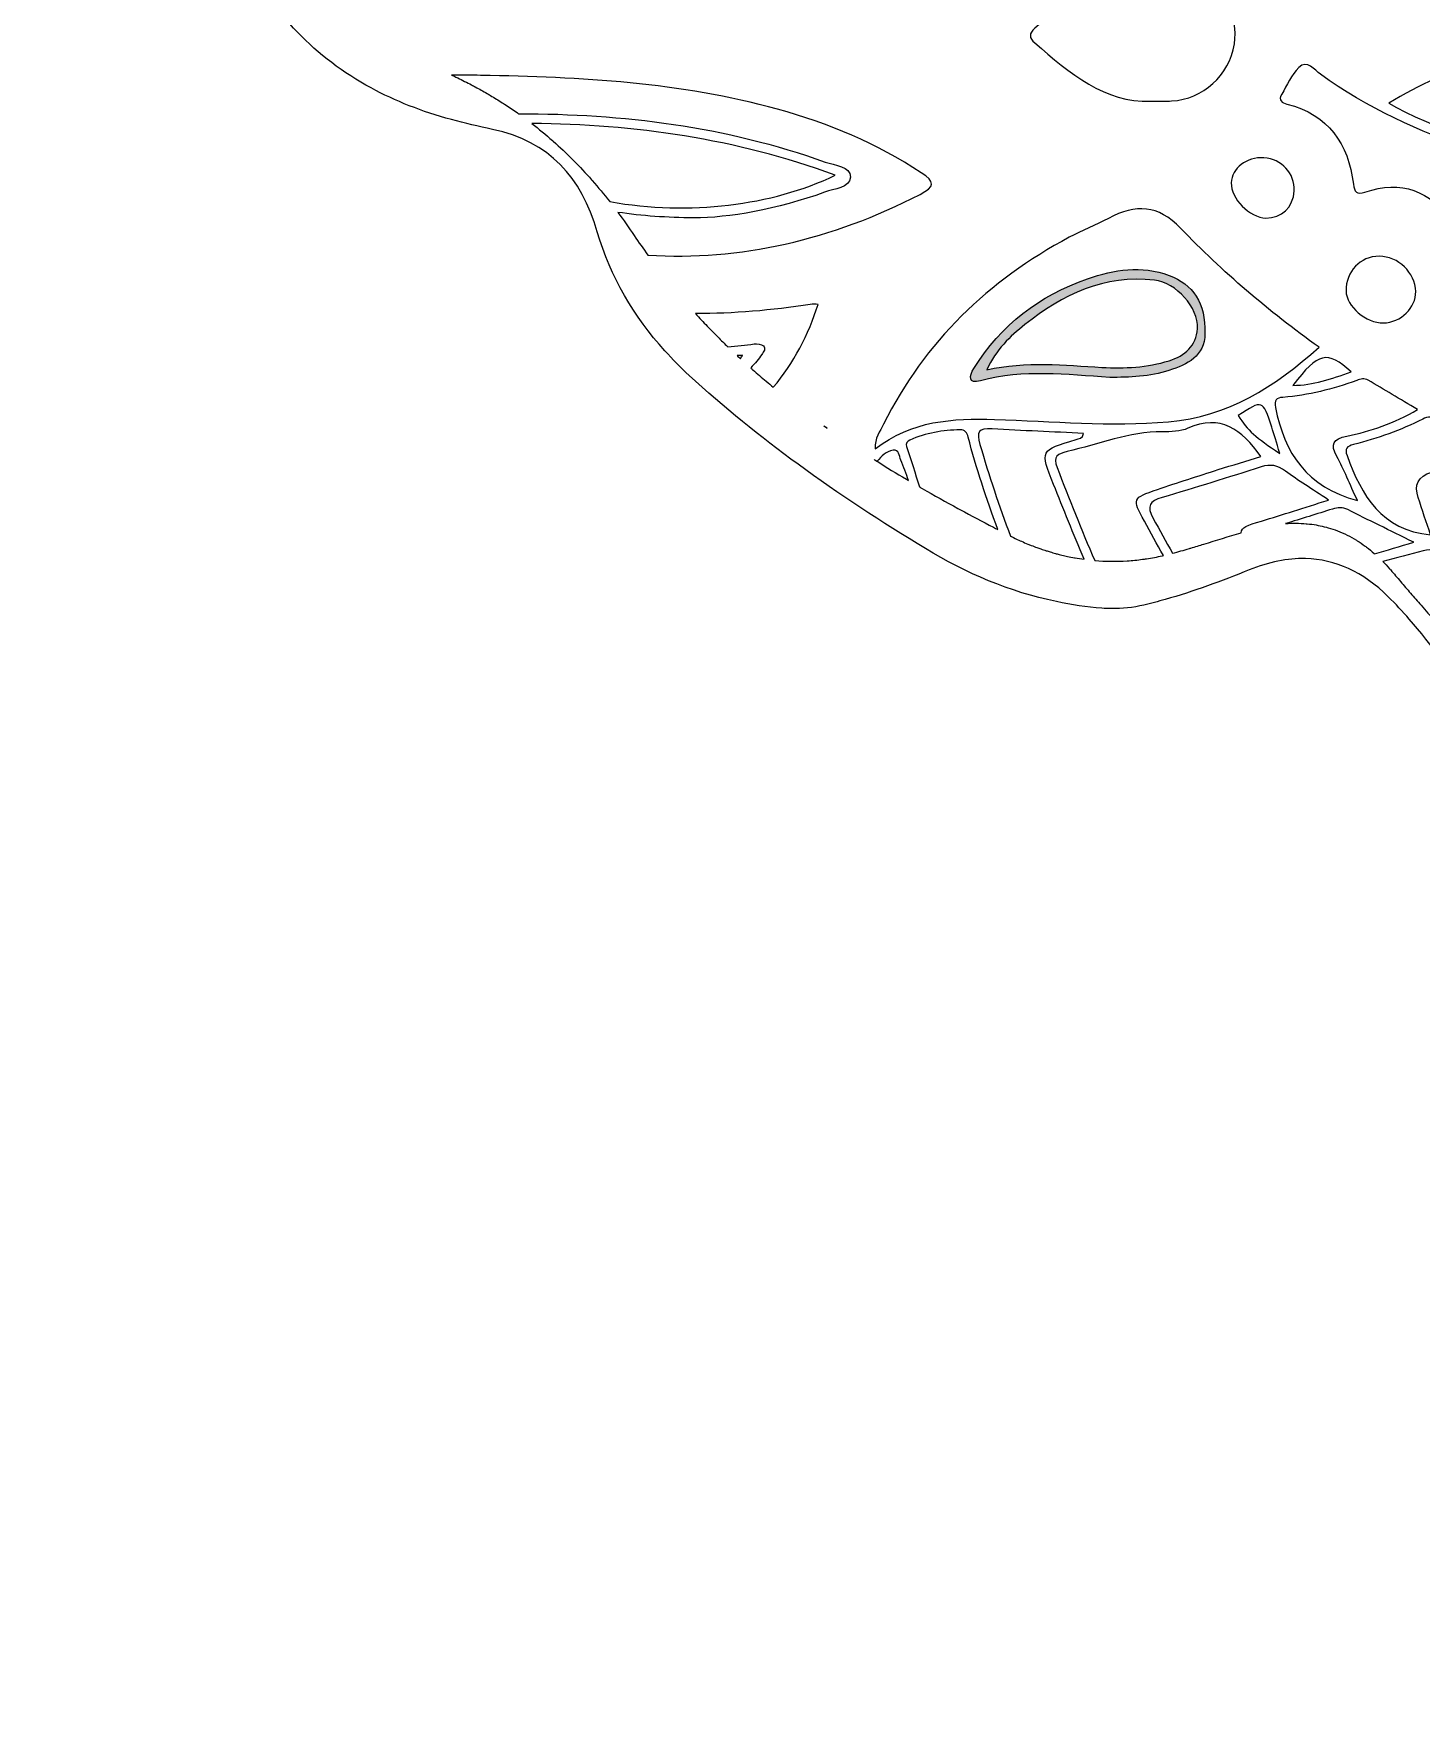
# Model space of a CAD drawing. Extents: x 196 to 3823, y -5725 to -331.
# Drawn here: x 2234.3 to 2594, y -3208.2 to -2770.5 of the extents above; entities that cross this region are included whole.
import ezdxf

# ---------------------------------------------------------------- set-up
doc = ezdxf.new("R2010")
doc.units = 0
doc.header["$MEASUREMENT"] = 0
doc.layers.add('Layer 1', color=7, linetype='Continuous')

# ---------------------------------------------------------------- blocks, each defined once
blk = doc.blocks.new('block 6')
at = {"layer": 'Layer 1', "true_color": 0xffffff}
h = blk.add_hatch(color=7, dxfattribs=at)
h.dxf.hatch_style = 2
edge = h.paths.add_edge_path()
edge.add_spline(control_points=[(2479.74, -2860.47), (2490.86, -2857.46), (2502.04, -2858.92), (2513.22, -2859.6), (2518.42, -2859.64), (2523.6, -2859.39), (2528.59, -2857.8), (2533.36, -2856.28), (2537.79, -2854.14), (2537.93, -2848.2), (2538.12, -2840.28), (2534.78, -2835.48), (2528.63, -2833.17), (2521.36, -2830.43), (2514.45, -2831.66), (2507.49, -2834.06), (2494.96, -2838.38), (2485.03, -2845.98), (2478.01, -2857.27), (2476.76, -2859.27), (2476.48, -2861.36), (2479.74, -2860.47)], knot_values=[0, 0, 0, 0, 1, 1, 1, 2, 2, 2, 3, 3, 3, 4, 4, 4, 5, 5, 5, 6, 6, 6, 7, 7, 7, 7], degree=3, periodic=1)
edge = h.paths.add_edge_path()
edge.add_spline(control_points=[(2491.23, -2845.93), (2501.06, -2838.14), (2511.82, -2832.86), (2524.87, -2834.4), (2530.45, -2835.06), (2536.29, -2841.49), (2535.97, -2846.94), (2535.7, -2851.45), (2532.71, -2853.99), (2528.61, -2855.28), (2522.94, -2857.07), (2517.06, -2857.31), (2511.21, -2857), (2501.43, -2856.48), (2491.67, -2855.34), (2481.33, -2857.64), (2483.77, -2852.36), (2487.37, -2848.98), (2491.23, -2845.93)], knot_values=[0, 0, 0, 0, 1, 1, 1, 2, 2, 2, 3, 3, 3, 4, 4, 4, 5, 5, 5, 6, 6, 6, 6], degree=3, periodic=1)
at = {"layer": 'Layer 1', "lineweight": 0}
for points, knots in [([(3804.19, -2669.71), (3803.85, -2667.11), (3803.21, -2664.45), (3802.21, -2661.74), (3800.5, -2657.05), (3798.1, -2652.87), (3795.23, -2649.02), (3792.11, -2644.82), (3788.44, -2641.03), (3784.46, -2637.5), (3773.5, -2627.77), (3761.06, -2619.97), (3749.31, -2611.28), (3742.64, -2606.34), (3736, -2601.35), (3729.3, -2596.44), (3723.19, -2591.95), (3717.03, -2587.53), (3710.74, -2583.27), (3706.38, -2580.33), (3702.11, -2577.27), (3697.89, -2574.15), (3685.71, -2565.18), (3673.98, -2555.64), (3662.27, -2546.07), (3658.16, -2542.72), (3654.06, -2539.36), (3649.94, -2536.03), (3646.8, -2533.5), (3643.71, -2530.89), (3640.64, -2528.26), (3628.38, -2517.73), (3616.61, -2506.59), (3604.56, -2495.8), (3591.6, -2484.18), (3578.57, -2472.64), (3565.12, -2461.62), (3552.81, -2451.53), (3540.15, -2441.87), (3526.82, -2433.03), (3518.54, -2427.54), (3510.08, -2422.48), (3501.4, -2417.92), (3482.31, -2407.9), (3462.16, -2400.31), (3440.65, -2395.85), (3435.47, -2394.78), (3430.27, -2393.91), (3425.06, -2393.16), (3413.2, -2391.45), (3401.25, -2390.47), (3389.28, -2389.77), (3384.03, -2389.47), (3378.78, -2389.21), (3373.52, -2388.98), (3357.39, -2388.25), (3341.28, -2387.83), (3325.19, -2387.88), (3299.45, -2387.96), (3273.77, -2389.24), (3248.17, -2392.37), (3238.57, -2393.55), (3228.98, -2394.98), (3219.41, -2396.71), (3216.79, -2397.19), (3214.16, -2397.55), (3211.52, -2397.85), (3207.41, -2398.32), (3203.29, -2398.61), (3199.16, -2398.68), (3195.07, -2398.74), (3190.98, -2398.59), (3186.89, -2398.27), (3184.19, -2398.06), (3181.48, -2397.78), (3178.79, -2397.41), (3175.71, -2396.98), (3172.69, -2396.38), (3169.72, -2395.64), (3160.35, -2393.3), (3151.48, -2389.56), (3142.87, -2385.24), (3140.15, -2383.87), (3137.46, -2382.45), (3134.78, -2380.99), (3128.91, -2377.8), (3122.99, -2374.8), (3117.01, -2372.03), (3092.04, -2360.46), (3065.96, -2352.89), (3037.68, -2351.89), (3034.06, -2351.76), (3030.46, -2351.69), (3026.86, -2351.67), (3001.69, -2351.57), (2976.92, -2354.32), (2952.48, -2360.7), (2933.21, -2365.73), (2915.95, -2375.5), (2898.46, -2384.52), (2879.72, -2394.17), (2860.42, -2398.49), (2840.51, -2398.4), (2831.46, -2398.35), (2822.29, -2397.39), (2812.99, -2395.61), (2799.65, -2393.05), (2786.22, -2391.01), (2772.72, -2389.74), (2765.45, -2389.06), (2758.16, -2388.6), (2750.86, -2388.42), (2742.44, -2388.21), (2734.02, -2388.11), (2725.6, -2388.08), (2723.66, -2388.07), (2721.71, -2388.04), (2719.77, -2388.04), (2688.69, -2388.06), (2657.63, -2389.28), (2626.61, -2392), (2594.06, -2394.86), (2563.89, -2404.13), (2535.77, -2419.34), (2529.03, -2422.98), (2522.41, -2426.95), (2515.91, -2431.27), (2510.28, -2435.01), (2504.78, -2438.91), (2499.34, -2442.89), (2483.18, -2454.73), (2467.79, -2467.51), (2452.71, -2480.68), (2447.63, -2485.11), (2442.58, -2489.56), (2437.55, -2494.05), (2434.59, -2496.69), (2431.65, -2499.36), (2428.72, -2502.04), (2416.81, -2512.89), (2405.03, -2523.87), (2392.54, -2533.98), (2390, -2536.04), (2387.47, -2538.12), (2384.96, -2540.22), (2379.02, -2545.15), (2373.11, -2550.12), (2367.01, -2554.87), (2364.36, -2556.94), (2361.68, -2558.97), (2358.94, -2560.93), (2355.55, -2563.36), (2352.18, -2565.83), (2348.82, -2568.31), (2337.69, -2576.54), (2326.68, -2584.94), (2315.4, -2592.95), (2310.59, -2596.36), (2305.85, -2599.85), (2301.11, -2603.35), (2295.91, -2607.17), (2290.72, -2611), (2285.46, -2614.75), (2283.11, -2616.42), (2280.8, -2618.16), (2278.5, -2619.92), (2273.18, -2624), (2267.97, -2628.25), (2262.78, -2632.5), (2260.53, -2634.34), (2258.28, -2636.17), (2256.02, -2637.99), (2250.18, -2642.7), (2244.89, -2648.01), (2241.16, -2654.58), (2238.97, -2658.43), (2237.4, -2662.39), (2236.48, -2666.34), (2234.26, -2675.88), (2235.97, -2685.31), (2242.59, -2692.9), (2245.31, -2696.01), (2248.84, -2698.81), (2253.28, -2701.18), (2257.03, -2703.19), (2260.91, -2704.89), (2264.88, -2706.29), (2268.54, -2707.58), (2272.28, -2708.61), (2276.11, -2709.39), (2279.7, -2710.11), (2281.44, -2711.43), (2280.97, -2715.55), (2280.87, -2716.46), (2280.79, -2717.37), (2280.73, -2718.29), (2280.49, -2722), (2280.62, -2725.77), (2281.5, -2729.43), (2283.34, -2737.07), (2285.85, -2744.07), (2288.99, -2750.45), (2296.3, -2765.3), (2307.17, -2776.72), (2321.73, -2784.58), (2328, -2787.96), (2334.91, -2790.72), (2342.55, -2792.77), (2346.06, -2793.71), (2349.6, -2794.58), (2353.16, -2795.32), (2367.93, -2798.34), (2376.27, -2807.78), (2380.37, -2821.85), (2383.81, -2833.63), (2389.86, -2843.81), (2397.9, -2852.71), (2399.88, -2854.9), (2401.95, -2857.04), (2404.17, -2859.08), (2413.16, -2867.35), (2422.62, -2874.97), (2432.42, -2882.13), (2443.07, -2889.91), (2454.12, -2897.14), (2465.45, -2903.99), (2476, -2910.39), (2487.26, -2915.2), (2499.39, -2917.71), (2503.3, -2918.52), (2507.25, -2919.21), (2511.2, -2919.44), (2512, -2919.48), (2512.8, -2919.52), (2513.6, -2919.53), (2516.44, -2919.55), (2519.28, -2919.29), (2522.09, -2918.62), (2523.94, -2918.18), (2525.77, -2917.68), (2527.59, -2917.17), (2534.99, -2915.07), (2542.23, -2912.39), (2549.39, -2909.5), (2554.44, -2907.46), (2559.31, -2906.47), (2563.97, -2906.58), (2571.74, -2906.76), (2578.93, -2909.99), (2585.45, -2916.46), (2587.34, -2918.33), (2589.14, -2920.28), (2590.88, -2922.27), (2596.77, -2929), (2601.95, -2936.34), (2606.98, -2943.68), (2610.05, -2948.14), (2613.46, -2952.2), (2617.08, -2956.04), (2621.02, -2960.22), (2625.2, -2964.14), (2629.49, -2967.99), (2631.44, -2969.75), (2633.24, -2971.66), (2635.21, -2973.41), (2637.02, -2975.02), (2638.97, -2976.48), (2641.33, -2977.54), (2643.78, -2978.63), (2646.21, -2979.74), (2648.64, -2980.85), (2655.24, -2983.88), (2661.8, -2987.03), (2668.28, -2990.29), (2670.63, -2991.47), (2672.97, -2992.66), (2675.3, -2993.88), (2686.98, -2999.96), (2697.65, -3007.82), (2706.2, -3017.72), (2715.39, -3028.34), (2725.34, -3037.66), (2737.73, -3044.25), (2739.49, -3045.18), (2741.26, -3046.08), (2743.05, -3046.94), (2744.99, -3047.88), (2746.95, -3048.77), (2748.94, -3049.61), (2749.43, -3049.81), (2749.82, -3050.01), (2750.15, -3050.22), (2751.28, -3050.94), (2751.44, -3051.81), (2750.43, -3053.55), (2749.93, -3054.42), (2749.45, -3055.3), (2748.97, -3056.18), (2747.64, -3058.64), (2746.37, -3061.15), (2745.11, -3063.65), (2744.66, -3064.54), (2744.21, -3065.44), (2743.75, -3066.32), (2712.09, -3127.98), (2690.68, -3192.35), (2681.61, -3260.01), (2679.07, -3278.96), (2677.49, -3298.16), (2676.93, -3317.64), (2676.48, -3333.03), (2677.25, -3348.22), (2679.68, -3363.11), (2681.93, -3376.93), (2685.62, -3390.5), (2691.16, -3403.75), (2696.58, -3416.7), (2702.96, -3428.56), (2710.19, -3439.45), (2740.45, -3485.06), (2785.72, -3513.47), (2839.29, -3532.08), (2843.21, -3533.44), (2847.29, -3534.2), (2851.36, -3534.19), (2854.86, -3534.17), (2858.35, -3533.58), (2861.75, -3532.32), (2863.45, -3531.68), (2865.12, -3530.88), (2866.77, -3529.89), (2870.96, -3527.36), (2873.53, -3523.57), (2874.37, -3519.43), (2875.27, -3515.05), (2874.22, -3510.29), (2871.03, -3506.24), (2869.21, -3503.92), (2866.96, -3502.11), (2864.55, -3500.51), (2863.92, -3500.1), (2863.29, -3499.69), (2862.65, -3499.3), (2851.42, -3492.51), (2840.76, -3484.91), (2830.35, -3476.95), (2788.62, -3445.04), (2767.74, -3402.9), (2768.32, -3350.32), (2768.54, -3330.71), (2770.87, -3311.31), (2774.66, -3292.08), (2776.46, -3282.91), (2778.62, -3273.87), (2781.07, -3264.94), (2788.57, -3237.68), (2798.97, -3211.52), (2811.55, -3186.18), (2815.56, -3178.1), (2819.79, -3170.1), (2824.22, -3162.18), (2840.2, -3133.6), (2859.36, -3107.14), (2878.23, -3080.47), (2879.33, -3078.9), (2880.44, -3077.32), (2881.54, -3075.74), (2885.93, -3069.44), (2890.34, -3062.97), (2895.24, -3055.86), (2897.23, -3066.32), (2899.16, -3076), (2900.92, -3085.55), (2901.35, -3087.86), (2901.77, -3090.17), (2902.18, -3092.48), (2903.86, -3102.06), (2905.4, -3111.66), (2906.87, -3121.27), (2908.92, -3134.73), (2910.79, -3148.22), (2912.45, -3161.74), (2913.86, -3173.1), (2915.15, -3184.47), (2916.29, -3195.85), (2917.36, -3206.55), (2918.29, -3217.25), (2919.04, -3227.98), (2919.45, -3233.84), (2919.72, -3239.71), (2919.93, -3245.57), (2920.55, -3263.18), (2920.43, -3280.8), (2920.26, -3298.41), (2920.2, -3304.45), (2920.14, -3310.48), (2920.11, -3316.52), (2920.09, -3320.5), (2920.08, -3324.48), (2920.07, -3328.46), (2920.03, -3343.8), (2920, -3359.15), (2919.43, -3374.49), (2919.3, -3378.22), (2919.41, -3381.95), (2919.53, -3385.7), (2919.65, -3389.03), (2919.78, -3392.36), (2919.77, -3395.7), (2919.71, -3416.24), (2920.53, -3436.81), (2921.47, -3457.35), (2921.94, -3467.6), (2922.54, -3477.84), (2923.27, -3488.07), (2924.87, -3510.57), (2927.11, -3533.02), (2930.12, -3555.4), (2933.44, -3580.05), (2937.9, -3604.44), (2946.9, -3627.78), (2961.03, -3664.44), (2996.5, -3688.37), (3033.73, -3688.33), (3040.62, -3688.32), (3047.58, -3687.49), (3054.47, -3685.77), (3093.23, -3676.09), (3115.75, -3649.68), (3125.45, -3612.06), (3134, -3578.85), (3135.04, -3544.59), (3137.56, -3510.57), (3139.11, -3489.74), (3140.85, -3468.93), (3142.22, -3448.09), (3142.39, -3445.61), (3142.59, -3443.12), (3142.76, -3440.64), (3143.15, -3434.79), (3143.3, -3428.96), (3142.07, -3423.22), (3141.52, -3420.66), (3140.71, -3418.11), (3139.51, -3415.6), (3136.18, -3408.6), (3131.3, -3403.32), (3123.58, -3402.03), (3121.7, -3401.71), (3120.6, -3401.25), (3120.02, -3400.44), (3119.49, -3399.7), (3119.4, -3398.66), (3119.63, -3397.12), (3120.08, -3394.01), (3120.45, -3390.9), (3120.78, -3387.78), (3122.14, -3374.91), (3122.66, -3361.97), (3123.88, -3349.09), (3124.41, -3343.61), (3124.95, -3338.13), (3125.5, -3332.65), (3126.69, -3320.75), (3127.91, -3308.86), (3129.05, -3296.96), (3129.56, -3291.59), (3130.06, -3286.21), (3130.53, -3280.83), (3131, -3275.46), (3131.45, -3270.08), (3131.88, -3264.69), (3132.84, -3252.68), (3133.73, -3240.65), (3134.6, -3228.63), (3134.99, -3223.23), (3135.39, -3217.83), (3135.78, -3212.44), (3137.15, -3193.79), (3138.46, -3175.13), (3139.78, -3156.48), (3141.04, -3138.92), (3142.3, -3121.37), (3143.65, -3103.82), (3144.04, -3098.7), (3144.51, -3093.59), (3145.02, -3088.42), (3146.03, -3078.09), (3147.2, -3067.55), (3148.32, -3056.31), (3154.61, -3065.34), (3159.89, -3073.14), (3165.39, -3080.77), (3196.12, -3123.39), (3224.15, -3167.59), (3243.36, -3216.76), (3262.95, -3266.94), (3275.21, -3318.53), (3270.51, -3372.95), (3269.15, -3388.6), (3265.39, -3403.62), (3258.85, -3417.72), (3257.22, -3421.22), (3255.43, -3424.67), (3253.46, -3428.05), (3237.7, -3455.08), (3214.96, -3475.1), (3188.89, -3491.7), (3187.73, -3492.44), (3186.56, -3493.17), (3185.38, -3493.9), (3180.64, -3496.84), (3175.89, -3499.79), (3171.75, -3503.6), (3161.58, -3512.96), (3164.32, -3526.97), (3177.29, -3531.72), (3181.43, -3533.24), (3185.63, -3533.92), (3189.8, -3533.89), (3193.98, -3533.86), (3198.14, -3533.11), (3202.21, -3531.74), (3247.42, -3516.56), (3286.99, -3492.7), (3317.71, -3455.51), (3338.03, -3430.9), (3351.92, -3403.45), (3358.71, -3373.04), (3360.28, -3366.03), (3361.47, -3358.85), (3362.27, -3351.52), (3362.75, -3347.19), (3363.07, -3342.85), (3363.31, -3338.52), (3364.33, -3320.69), (3363.54, -3302.84), (3361.75, -3285), (3358.71, -3254.78), (3353.17, -3225.01), (3345.89, -3195.57), (3333.69, -3146.25), (3314.44, -3099.67), (3290.58, -3054.93), (3288.85, -3051.69), (3289.24, -3050.75), (3292.61, -3049.62), (3306.61, -3044.9), (3318.58, -3036.93), (3329.21, -3026.63), (3333.25, -3022.72), (3336.74, -3018.29), (3340.84, -3014.61), (3347.13, -3008.99), (3353.35, -3003.27), (3359.56, -2997.55), (3362.78, -2994.58), (3366.25, -2991.85), (3370.19, -2990.03), (3372.08, -2989.16), (3374.08, -2988.48), (3376.22, -2988.13), (3384.81, -2986.72), (3392.44, -2983.56), (3399.59, -2979.03), (3401.65, -2977.72), (3403.68, -2976.31), (3405.68, -2974.78), (3415.64, -2967.13), (3424.97, -2958.94), (3431.29, -2948.1), (3437.58, -2937.31), (3444.76, -2927.24), (3453.33, -2918.25), (3456.64, -2914.79), (3460.12, -2911.44), (3464.62, -2909.25), (3465.73, -2908.71), (3466.88, -2908.22), (3468.13, -2907.84), (3471.36, -2906.84), (3474.46, -2906.47), (3477.47, -2906.55), (3477.77, -2906.56), (3478.07, -2906.59), (3478.37, -2906.6), (3484.66, -2906.96), (3490.57, -2909.25), (3496.4, -2911.99), (3506.58, -2916.78), (3516.72, -2919.08), (3526.89, -2919.09), (3537.05, -2919.11), (3547.24, -2916.85), (3557.49, -2912.53), (3576.01, -2904.71), (3592.02, -2892.85), (3608.36, -2881.52), (3633.49, -2864.11), (3655.15, -2843.96), (3663.54, -2812.92), (3664.02, -2811.15), (3664.73, -2809.55), (3665.6, -2808.07), (3667.61, -2804.67), (3670.57, -2802.02), (3674.13, -2800.07), (3675.68, -2799.22), (3677.32, -2798.5), (3679.06, -2797.91), (3685.96, -2795.61), (3692.94, -2793.36), (3700.05, -2791.88), (3708.82, -2790.06), (3716.73, -2786.49), (3723.73, -2781.76), (3747.3, -2765.84), (3760.49, -2736.64), (3760.35, -2715.43), (3760.34, -2714.68), (3760.41, -2714.06), (3760.52, -2713.5), (3760.98, -2711.13), (3762.45, -2710.17), (3765.2, -2709.56), (3775.19, -2707.34), (3784.43, -2703.38), (3792.46, -2696.89), (3801.54, -2689.56), (3805.53, -2680.17), (3804.19, -2669.71)], [0, 0, 0, 0, 1, 1, 1, 2, 2, 2, 3, 3, 3, 4, 4, 4, 5, 5, 5, 6, 6, 6, 7, 7, 7, 8, 8, 8, 9, 9, 9, 10, 10, 10, 11, 11, 11, 12, 12, 12, 13, 13, 13, 14, 14, 14, 15, 15, 15, 16, 16, 16, 17, 17, 17, 18, 18, 18, 19, 19, 19, 20, 20, 20, 21, 21, 21, 22, 22, 22, 23, 23, 23, 24, 24, 24, 25, 25, 25, 26, 26, 26, 27, 27, 27, 28, 28, 28, 29, 29, 29, 30, 30, 30, 31, 31, 31, 32, 32, 32, 33, 33, 33, 34, 34, 34, 35, 35, 35, 36, 36, 36, 37, 37, 37, 38, 38, 38, 39, 39, 39, 40, 40, 40, 41, 41, 41, 42, 42, 42, 43, 43, 43, 44, 44, 44, 45, 45, 45, 46, 46, 46, 47, 47, 47, 48, 48, 48, 49, 49, 49, 50, 50, 50, 51, 51, 51, 52, 52, 52, 53, 53, 53, 54, 54, 54, 55, 55, 55, 56, 56, 56, 57, 57, 57, 58, 58, 58, 59, 59, 59, 60, 60, 60, 61, 61, 61, 62, 62, 62, 63, 63, 63, 64, 64, 64, 65, 65, 65, 66, 66, 66, 67, 67, 67, 68, 68, 68, 69, 69, 69, 70, 70, 70, 71, 71, 71, 72, 72, 72, 73, 73, 73, 74, 74, 74, 75, 75, 75, 76, 76, 76, 77, 77, 77, 78, 78, 78, 79, 79, 79, 80, 80, 80, 81, 81, 81, 82, 82, 82, 83, 83, 83, 84, 84, 84, 85, 85, 85, 86, 86, 86, 87, 87, 87, 88, 88, 88, 89, 89, 89, 90, 90, 90, 91, 91, 91, 92, 92, 92, 93, 93, 93, 94, 94, 94, 95, 95, 95, 96, 96, 96, 97, 97, 97, 98, 98, 98, 99, 99, 99, 100, 100, 100, 101, 101, 101, 102, 102, 102, 103, 103, 103, 104, 104, 104, 105, 105, 105, 106, 106, 106, 107, 107, 107, 108, 108, 108, 109, 109, 109, 110, 110, 110, 111, 111, 111, 112, 112, 112, 113, 113, 113, 114, 114, 114, 115, 115, 115, 116, 116, 116, 117, 117, 117, 118, 118, 118, 119, 119, 119, 120, 120, 120, 121, 121, 121, 122, 122, 122, 123, 123, 123, 124, 124, 124, 125, 125, 125, 126, 126, 126, 127, 127, 127, 128, 128, 128, 129, 129, 129, 130, 130, 130, 131, 131, 131, 132, 132, 132, 133, 133, 133, 134, 134, 134, 135, 135, 135, 136, 136, 136, 137, 137, 137, 138, 138, 138, 139, 139, 139, 140, 140, 140, 141, 141, 141, 142, 142, 142, 143, 143, 143, 144, 144, 144, 145, 145, 145, 146, 146, 146, 147, 147, 147, 148, 148, 148, 149, 149, 149, 150, 150, 150, 151, 151, 151, 152, 152, 152, 153, 153, 153, 154, 154, 154, 155, 155, 155, 156, 156, 156, 157, 157, 157, 158, 158, 158, 159, 159, 159, 160, 160, 160, 161, 161, 161, 162, 162, 162, 163, 163, 163, 164, 164, 164, 165, 165, 165, 166, 166, 166, 167, 167, 167, 168, 168, 168, 169, 169, 169, 170, 170, 170, 171, 171, 171, 172, 172, 172, 173, 173, 173, 174, 174, 174, 175, 175, 175, 176, 176, 176, 177, 177, 177, 178, 178, 178, 179, 179, 179, 180, 180, 180, 181, 181, 181, 182, 182, 182, 183, 183, 183, 184, 184, 184, 185, 185, 185, 186, 186, 186, 187, 187, 187, 188, 188, 188, 189, 189, 189, 190, 190, 190, 191, 191, 191, 192, 192, 192, 193, 193, 193, 194, 194, 194, 195, 195, 195, 196, 196, 196, 197, 197, 197, 198, 198, 198, 199, 199, 199, 200, 200, 200, 201, 201, 201, 202, 202, 202, 203, 203, 203, 204, 204, 204, 205, 205, 205, 206, 206, 206, 207, 207, 207, 208, 208, 208, 209, 209, 209, 210, 210, 210, 210]), ([(2493.79, -2769.11), (2502.53, -2761.35), (2511.48, -2754.12), (2524.04, -2753.94), (2527.9, -2753.88), (2531.62, -2754.36), (2535.16, -2755.9), (2542.6, -2759.13), (2546.73, -2766.02), (2545.55, -2773.16), (2544.2, -2781.35), (2537.45, -2787.49), (2529.28, -2787.95), (2527.89, -2788.03), (2526.51, -2787.96), (2523.82, -2787.96), (2512.02, -2788.49), (2502.87, -2780.77), (2493.8, -2772.89), (2492.31, -2771.59), (2492.23, -2770.5), (2493.79, -2769.11)], [0, 0, 0, 0, 1, 1, 1, 2, 2, 2, 3, 3, 3, 4, 4, 4, 5, 5, 5, 6, 6, 6, 7, 7, 7, 7]), ([(2579.41, -2811.6), (2577.28, -2812.34), (2576.64, -2811.46), (2576.4, -2809.52), (2575.08, -2798.95), (2569.93, -2791.54), (2559.19, -2788.75), (2557.9, -2788.43), (2556.86, -2787.8), (2557.81, -2786.21), (2559.23, -2783.86), (2560.31, -2781.15), (2562.22, -2779.29), (2564.43, -2777.13), (2566.3, -2779.92), (2567.85, -2781.03), (2580, -2789.76), (2593.4, -2795.96), (2607.52, -2800.67), (2614.21, -2802.9), (2620.98, -2804.88), (2628.67, -2807.26), (2620.1, -2812.06), (2611.9, -2815.32), (2604.68, -2820.32), (2603.08, -2821.43), (2602.6, -2820.19), (2601.93, -2819.22), (2596.27, -2811.2), (2588.85, -2808.33), (2579.41, -2811.6)], [0, 0, 0, 0, 1, 1, 1, 2, 2, 2, 3, 3, 3, 4, 4, 4, 5, 5, 5, 6, 6, 6, 7, 7, 7, 8, 8, 8, 9, 9, 9, 10, 10, 10, 10]), ([(2610.04, -2777.62), (2611.87, -2777.1), (2612.83, -2778.67), (2613.89, -2779.73), (2616.58, -2782.4), (2619.19, -2785.15), (2621.9, -2787.81), (2623.73, -2789.59), (2626.12, -2790.99), (2623.2, -2793.97), (2621.63, -2795.57), (2623.5, -2797.14), (2624.34, -2798.53), (2625.36, -2800.25), (2627.46, -2801.23), (2627.88, -2803.46), (2620.41, -2803.23), (2595.3, -2794.42), (2585.59, -2788.49), (2593.54, -2783.78), (2601.51, -2780.09), (2610.04, -2777.62)], [0, 0, 0, 0, 1, 1, 1, 2, 2, 2, 3, 3, 3, 4, 4, 4, 5, 5, 5, 6, 6, 6, 7, 7, 7, 7]), ([(2389.96, -2822.85), (2388.59, -2820.79), (2387.17, -2818.78), (2385.71, -2816.82), (2391.92, -2817.74), (2398.47, -2818.22), (2405.42, -2818.24), (2414.36, -2818.29), (2427.04, -2816.06), (2439.3, -2811.6), (2441.78, -2810.7), (2445.9, -2810.43), (2445.98, -2807.74), (2446.07, -2804.81), (2441.89, -2804.66), (2439.47, -2803.79), (2413.58, -2794.46), (2386.97, -2791.25), (2360, -2791.26), (2359.85, -2791.16), (2359.7, -2791.07), (2359.56, -2790.97), (2358.54, -2790.25), (2357.51, -2789.55), (2356.46, -2788.87), (2356.22, -2788.71), (2355.97, -2788.55), (2355.72, -2788.39), (2354.72, -2787.75), (2353.7, -2787.13), (2352.67, -2786.52), (2352.37, -2786.34), (2352.08, -2786.16), (2351.78, -2785.99), (2350.78, -2785.41), (2349.76, -2784.85), (2348.73, -2784.3), (2348.41, -2784.12), (2348.09, -2783.94), (2347.76, -2783.77), (2346.58, -2783.16), (2345.39, -2782.57), (2344.18, -2781.99), (2344.03, -2781.92), (2343.88, -2781.84), (2343.73, -2781.77), (2343.51, -2781.67), (2343.31, -2781.56), (2343.1, -2781.46), (2342.93, -2781.38), (2342.76, -2781.3), (2342.59, -2781.22), (2345.11, -2781.24), (2347.61, -2781.26), (2350.13, -2781.31), (2376.06, -2781.76), (2401.9, -2783.14), (2427.11, -2790.07), (2440.35, -2793.7), (2452.84, -2798.99), (2464.36, -2806.55), (2467.99, -2808.94), (2467.93, -2810.17), (2464.05, -2812.17), (2441.25, -2823.95), (2417.19, -2829.45), (2393.5, -2827.9), (2392.3, -2826.24), (2391.11, -2824.58), (2389.96, -2822.85)], [0, 0, 0, 0, 1, 1, 1, 2, 2, 2, 3, 3, 3, 4, 4, 4, 5, 5, 5, 6, 6, 6, 7, 7, 7, 8, 8, 8, 9, 9, 9, 10, 10, 10, 11, 11, 11, 12, 12, 12, 13, 13, 13, 14, 14, 14, 15, 15, 15, 16, 16, 16, 17, 17, 17, 18, 18, 18, 19, 19, 19, 20, 20, 20, 21, 21, 21, 22, 22, 22, 23, 23, 23, 23]), ([(2379.07, -2808.6), (2379.01, -2808.53), (2378.95, -2808.46), (2378.89, -2808.39), (2377.36, -2806.66), (2375.79, -2804.98), (2374.18, -2803.35), (2374.1, -2803.27), (2374.02, -2803.19), (2373.94, -2803.11), (2372.32, -2801.49), (2370.66, -2799.91), (2368.95, -2798.4), (2368.88, -2798.34), (2368.81, -2798.28), (2368.74, -2798.22), (2367, -2796.68), (2365.21, -2795.19), (2363.37, -2793.77), (2363.37, -2793.77), (2363.37, -2793.76), (2363.36, -2793.76), (2390.11, -2794.09), (2416.11, -2797.63), (2442.06, -2807.22), (2425.45, -2815.09), (2404.43, -2817.67), (2383.59, -2814.05), (2383.59, -2814.05), (2383.58, -2814.04), (2383.58, -2814.03), (2382.12, -2812.17), (2380.62, -2810.36), (2379.07, -2808.6)], [0, 0, 0, 0, 1, 1, 1, 2, 2, 2, 3, 3, 3, 4, 4, 4, 5, 5, 5, 6, 6, 6, 7, 7, 7, 8, 8, 8, 9, 9, 9, 10, 10, 10, 11, 11, 11, 11]), ([(2553.21, -2802.68), (2557.8, -2802.96), (2561.24, -2806.71), (2561.04, -2811.24), (2560.86, -2815.45), (2557.79, -2818.4), (2553.73, -2818.29), (2549.47, -2818.16), (2544.59, -2813.23), (2544.73, -2809.17), (2544.86, -2805.39), (2548.73, -2802.42), (2553.21, -2802.68)], [0, 0, 0, 0, 1, 1, 1, 2, 2, 2, 3, 3, 3, 4, 4, 4, 4]), ([(2502.73, -2823.29), (2506.04, -2821.52), (2509.61, -2820.12), (2512.9, -2818.38), (2520.04, -2814.62), (2525.73, -2814.84), (2531.6, -2820.93), (2542.47, -2832.23), (2554.4, -2842.42), (2567.5, -2851.78), (2555.98, -2862.05), (2543.87, -2869.83), (2528.43, -2871.12), (2513.38, -2872.37), (2498.39, -2871), (2483.38, -2870.51), (2472.56, -2870.17), (2461.9, -2870.74), (2452.44, -2878.12), (2452.23, -2875.34), (2453.69, -2873.57), (2454.61, -2871.74), (2465.3, -2850.3), (2481.74, -2834.51), (2502.73, -2823.29)], [0, 0, 0, 0, 1, 1, 1, 2, 2, 2, 3, 3, 3, 4, 4, 4, 5, 5, 5, 6, 6, 6, 7, 7, 7, 8, 8, 8, 8]), ([(2479.74, -2860.47), (2490.86, -2857.46), (2502.04, -2858.92), (2513.22, -2859.6), (2518.42, -2859.64), (2523.6, -2859.39), (2528.59, -2857.8), (2533.36, -2856.28), (2537.79, -2854.14), (2537.93, -2848.2), (2538.12, -2840.28), (2534.78, -2835.48), (2528.63, -2833.17), (2521.36, -2830.43), (2514.45, -2831.66), (2507.49, -2834.06), (2494.96, -2838.38), (2485.03, -2845.98), (2478.01, -2857.27), (2476.76, -2859.27), (2476.48, -2861.36), (2479.74, -2860.47)], [0, 0, 0, 0, 1, 1, 1, 2, 2, 2, 3, 3, 3, 4, 4, 4, 5, 5, 5, 6, 6, 6, 7, 7, 7, 7]), ([(2574.5, -2837.21), (2574.4, -2832.15), (2578.18, -2828.2), (2583.09, -2828.21), (2588.06, -2828.23), (2592.4, -2832.41), (2592.56, -2837.35), (2592.7, -2841.54), (2588.69, -2845.42), (2584.17, -2845.48), (2579.65, -2845.54), (2574.58, -2841.2), (2574.5, -2837.21)], [0, 0, 0, 0, 1, 1, 1, 2, 2, 2, 3, 3, 3, 4, 4, 4, 4]), ([(2491.23, -2845.93), (2501.06, -2838.14), (2511.82, -2832.86), (2524.87, -2834.4), (2530.45, -2835.06), (2536.29, -2841.49), (2535.97, -2846.94), (2535.7, -2851.45), (2532.71, -2853.99), (2528.61, -2855.28), (2522.94, -2857.07), (2517.06, -2857.31), (2511.21, -2857), (2501.43, -2856.48), (2491.67, -2855.34), (2481.33, -2857.64), (2483.77, -2852.36), (2487.37, -2848.98), (2491.23, -2845.93)], [0, 0, 0, 0, 1, 1, 1, 2, 2, 2, 3, 3, 3, 4, 4, 4, 5, 5, 5, 6, 6, 6, 6]), ([(2424.18, -2860.62), (2423.01, -2859.64), (2421.84, -2858.66), (2420.7, -2857.65), (2420.51, -2857.49), (2420.33, -2857.32), (2420.14, -2857.15), (2421.28, -2856), (2422.24, -2854.84), (2422.99, -2853.66), (2423.44, -2852.93), (2424.23, -2852.11), (2423.43, -2851.41), (2422.9, -2850.95), (2421.84, -2850.84), (2421.07, -2850.94), (2418.78, -2851.24), (2416.49, -2851.47), (2414.21, -2851.67), (2413.34, -2850.83), (2412.47, -2849.98), (2411.61, -2849.12), (2410.69, -2848.2), (2409.77, -2847.27), (2408.86, -2846.32), (2407.84, -2845.25), (2406.83, -2844.17), (2405.83, -2843.07), (2415.65, -2843.08), (2425.58, -2842.25), (2435.58, -2840.68), (2436.22, -2840.58), (2436.88, -2840.67), (2437.61, -2840.67), (2435.22, -2848.41), (2431.23, -2855.97), (2426, -2862.15), (2425.39, -2861.64), (2424.78, -2861.13), (2424.18, -2860.62)], [0, 0, 0, 0, 1, 1, 1, 2, 2, 2, 3, 3, 3, 4, 4, 4, 5, 5, 5, 6, 6, 6, 7, 7, 7, 8, 8, 8, 9, 9, 9, 10, 10, 10, 11, 11, 11, 12, 12, 12, 13, 13, 13, 13]), ([(2575.84, -2858.19), (2570.66, -2860.01), (2565.98, -2861.61), (2560.71, -2861.68), (2567.31, -2853.09), (2569.64, -2852.5), (2575.84, -2858.19)], [0, 0, 0, 0, 1, 1, 1, 2, 2, 2, 2]), ([(2416.63, -2853.97), (2417.1, -2853.93), (2417.56, -2853.9), (2418.02, -2853.86), (2417.86, -2854.17), (2417.67, -2854.46), (2417.49, -2854.75), (2417.21, -2854.49), (2416.92, -2854.24), (2416.63, -2853.97)], [0, 0, 0, 0, 1, 1, 1, 2, 2, 2, 3, 3, 3, 3]), ([(2556.21, -2867.39), (2555.85, -2865.49), (2556.35, -2864.92), (2558.14, -2864.78), (2564.73, -2864.25), (2571.07, -2862.62), (2577.27, -2860.4), (2578.28, -2860.04), (2579.25, -2859.75), (2580.24, -2860.34), (2584.33, -2862.77), (2588.43, -2865.2), (2593.05, -2867.94), (2586.88, -2871.61), (2580.86, -2873.53), (2574.67, -2874.83), (2571.13, -2875.58), (2570.36, -2876.85), (2572.09, -2880.08), (2573.97, -2883.55), (2575.46, -2887.24), (2577.45, -2891.55), (2564.33, -2887.98), (2558.51, -2879.22), (2556.21, -2867.39)], [0, 0, 0, 0, 1, 1, 1, 2, 2, 2, 3, 3, 3, 4, 4, 4, 5, 5, 5, 6, 6, 6, 7, 7, 7, 8, 8, 8, 8]), ([(2555.24, -2872.49), (2555.87, -2874.43), (2556.45, -2876.4), (2557.34, -2879.3), (2551.06, -2875.24), (2549, -2873.34), (2546.52, -2869.51), (2552.89, -2865.35), (2552.9, -2865.34), (2555.24, -2872.49)], [0, 0, 0, 0, 1, 1, 1, 2, 2, 2, 3, 3, 3, 3]), ([(2527.03, -2905.79), (2526.97, -2905.81), (2526.91, -2905.82), (2526.85, -2905.84), (2525.5, -2906.15), (2524.15, -2906.39), (2522.8, -2906.6), (2522.6, -2906.63), (2522.41, -2906.66), (2522.21, -2906.69), (2520.9, -2906.88), (2519.59, -2907.02), (2518.28, -2907.12), (2518.1, -2907.13), (2517.93, -2907.14), (2517.75, -2907.15), (2514.93, -2907.33), (2512.13, -2907.3), (2509.36, -2907.06), (2509.35, -2907.06), (2509.34, -2907.06), (2509.34, -2907.06), (2505.85, -2899.12), (2502.77, -2891.02), (2499.57, -2882.97), (2498.42, -2880.06), (2499.81, -2879.39), (2502.16, -2878.85), (2510.35, -2876.92), (2518.27, -2873.71), (2526.87, -2873.69), (2529.1, -2873.69), (2531.55, -2873.68), (2533.51, -2872.8), (2541.97, -2869.03), (2547.42, -2873.02), (2552.42, -2880.14), (2548.68, -2881.27), (2545.02, -2882.35), (2541.37, -2883.51), (2536.12, -2885.19), (2530.85, -2886.85), (2525.63, -2888.64), (2519.07, -2890.89), (2518.99, -2891), (2522.22, -2896.9), (2523.84, -2899.86), (2525.48, -2902.81), (2527.14, -2905.77), (2527.1, -2905.77), (2527.06, -2905.78), (2527.03, -2905.79)], [0, 0, 0, 0, 1, 1, 1, 2, 2, 2, 3, 3, 3, 4, 4, 4, 5, 5, 5, 6, 6, 6, 7, 7, 7, 8, 8, 8, 9, 9, 9, 10, 10, 10, 11, 11, 11, 12, 12, 12, 13, 13, 13, 14, 14, 14, 15, 15, 15, 16, 16, 16, 17, 17, 17, 17]), ([(2574.75, -2879.87), (2574.07, -2877.99), (2574.79, -2877.46), (2576.43, -2877.04), (2582.63, -2875.43), (2588.65, -2873.31), (2594.37, -2870.39), (2595.69, -2869.72), (2596.96, -2869.73), (2598.32, -2870.4), (2602.63, -2872.53), (2606.99, -2874.58), (2611.98, -2876.98), (2606.67, -2880.35), (2601.75, -2882.49), (2596.7, -2884.14), (2593.01, -2885.35), (2592.19, -2887.46), (2593.21, -2890.75), (2594.21, -2893.99), (2595.35, -2897.18), (2596.42, -2900.41), (2583.74, -2899.17), (2578.53, -2890.29), (2574.75, -2879.87)], [0, 0, 0, 0, 1, 1, 1, 2, 2, 2, 3, 3, 3, 4, 4, 4, 5, 5, 5, 6, 6, 6, 7, 7, 7, 8, 8, 8, 8]), ([(2439.83, -2872.69), (2439.75, -2872.64), (2439.68, -2872.58), (2439.6, -2872.53), (2439.43, -2872.41), (2439.27, -2872.28), (2439.1, -2872.17), (2439.39, -2872.37), (2439.67, -2872.57), (2439.95, -2872.77), (2439.95, -2872.77), (2439.95, -2872.78), (2439.95, -2872.78), (2439.91, -2872.75), (2439.87, -2872.72), (2439.83, -2872.69)], [0, 0, 0, 0, 1, 1, 1, 2, 2, 2, 3, 3, 3, 4, 4, 4, 5, 5, 5, 5]), ([(2474.5, -2893.91), (2474.29, -2893.8), (2474.08, -2893.69), (2473.87, -2893.57), (2470.77, -2891.88), (2467.69, -2890.15), (2464.63, -2888.4), (2464.4, -2888.26), (2464.17, -2888.13), (2463.94, -2888), (2462.74, -2884.54), (2461.86, -2880.86), (2460.5, -2877.5), (2460.19, -2876.74), (2460.8, -2876.18), (2461.43, -2875.88), (2465.55, -2873.94), (2469.96, -2873.32), (2474.46, -2873.17), (2475.69, -2873.13), (2476.28, -2874.02), (2476.55, -2875.09), (2478.56, -2883.11), (2481.31, -2890.91), (2484.2, -2899.04), (2483.83, -2898.85), (2483.46, -2898.66), (2483.09, -2898.46), (2480.21, -2896.97), (2477.34, -2895.45), (2474.5, -2893.91)], [0, 0, 0, 0, 1, 1, 1, 2, 2, 2, 3, 3, 3, 4, 4, 4, 5, 5, 5, 6, 6, 6, 7, 7, 7, 8, 8, 8, 9, 9, 9, 10, 10, 10, 10]), ([(2504.08, -2906.36), (2503.47, -2906.25), (2502.87, -2906.12), (2502.26, -2905.99), (2502.04, -2905.94), (2501.81, -2905.9), (2501.59, -2905.85), (2501.09, -2905.74), (2500.6, -2905.61), (2500.1, -2905.48), (2499.78, -2905.4), (2499.46, -2905.32), (2499.14, -2905.24), (2498.69, -2905.11), (2498.24, -2904.98), (2497.8, -2904.84), (2497.44, -2904.74), (2497.08, -2904.63), (2496.72, -2904.52), (2496.27, -2904.38), (2495.83, -2904.22), (2495.39, -2904.07), (2495.04, -2903.95), (2494.69, -2903.83), (2494.34, -2903.71), (2493.85, -2903.53), (2493.37, -2903.34), (2492.89, -2903.15), (2492.59, -2903.03), (2492.3, -2902.92), (2492, -2902.8), (2491.45, -2902.57), (2490.9, -2902.33), (2490.35, -2902.08), (2490.13, -2901.99), (2489.92, -2901.9), (2489.7, -2901.8), (2489.06, -2901.51), (2488.42, -2901.2), (2487.79, -2900.88), (2487.69, -2900.83), (2487.59, -2900.79), (2487.49, -2900.74), (2484.57, -2892.94), (2481.92, -2885.06), (2479.59, -2877.04), (2478.62, -2873.73), (2479.23, -2872.69), (2482.71, -2872.92), (2490.61, -2873.44), (2498.51, -2873.73), (2506.46, -2874.11), (2506.25, -2875.53), (2505.21, -2875.48), (2504.49, -2875.7), (2495.23, -2878.49), (2495.14, -2878.52), (2498.65, -2887.33), (2501.2, -2893.71), (2503.81, -2900.07), (2506.56, -2906.75), (2505.78, -2906.65), (2505.01, -2906.52), (2504.24, -2906.38), (2504.19, -2906.38), (2504.13, -2906.37), (2504.08, -2906.36)], [0, 0, 0, 0, 1, 1, 1, 2, 2, 2, 3, 3, 3, 4, 4, 4, 5, 5, 5, 6, 6, 6, 7, 7, 7, 8, 8, 8, 9, 9, 9, 10, 10, 10, 11, 11, 11, 12, 12, 12, 13, 13, 13, 14, 14, 14, 15, 15, 15, 16, 16, 16, 17, 17, 17, 18, 18, 18, 19, 19, 19, 20, 20, 20, 21, 21, 21, 22, 22, 22, 22]), ([(2460.5, -2885.99), (2457.94, -2884.47), (2455.41, -2882.94), (2452.91, -2881.36), (2452.91, -2881.36), (2452.9, -2881.37), (2452.9, -2881.37), (2452.88, -2881.36), (2452.86, -2881.35), (2452.85, -2881.34), (2452.68, -2881.24), (2452.5, -2881.12), (2452.33, -2881.01), (2452.27, -2880.98), (2452.22, -2880.94), (2452.16, -2880.9), (2452.4, -2881.06), (2452.65, -2881.21), (2452.91, -2881.36), (2454.01, -2880), (2455.29, -2878.81), (2457.05, -2878.47), (2458.58, -2878.18), (2458.65, -2880), (2459.05, -2881.02), (2459.75, -2882.78), (2460.42, -2884.56), (2461.08, -2886.33), (2460.89, -2886.22), (2460.69, -2886.11), (2460.5, -2885.99)], [0, 0, 0, 0, 1, 1, 1, 2, 2, 2, 3, 3, 3, 4, 4, 4, 5, 5, 5, 6, 6, 6, 7, 7, 7, 8, 8, 8, 9, 9, 9, 10, 10, 10, 10]), ([(2537.66, -2902.83), (2536.53, -2903.18), (2535.4, -2903.52), (2534.26, -2903.85), (2534.14, -2903.89), (2534.02, -2903.93), (2533.9, -2903.96), (2532.43, -2904.39), (2530.96, -2904.8), (2529.49, -2905.18), (2527.82, -2902.17), (2526.17, -2899.16), (2524.51, -2896.14), (2522.73, -2892.9), (2523.55, -2891.7), (2526.8, -2890.74), (2535.41, -2888.21), (2543.98, -2885.52), (2552.53, -2882.78), (2554.9, -2882.02), (2556.77, -2882.38), (2558.78, -2883.87), (2562.06, -2886.33), (2565.58, -2888.48), (2569.94, -2891.39), (2563.47, -2893.43), (2558.05, -2895.18), (2552.61, -2896.84), (2548.83, -2897.99), (2547.34, -2898.44), (2547.33, -2899.88), (2544.09, -2900.82), (2540.88, -2901.84), (2537.66, -2902.83)], [0, 0, 0, 0, 1, 1, 1, 2, 2, 2, 3, 3, 3, 4, 4, 4, 5, 5, 5, 6, 6, 6, 7, 7, 7, 8, 8, 8, 9, 9, 9, 10, 10, 10, 11, 11, 11, 11]), ([(2579.77, -2903.57), (2579.67, -2903.49), (2579.57, -2903.42), (2579.47, -2903.35), (2578.78, -2902.84), (2578.09, -2902.37), (2577.38, -2901.93), (2577.31, -2901.89), (2577.25, -2901.84), (2577.18, -2901.8), (2575.59, -2900.82), (2573.96, -2900.01), (2572.27, -2899.36), (2572.27, -2899.36), (2572.26, -2899.36), (2572.26, -2899.36), (2571.46, -2899.05), (2570.66, -2898.79), (2569.84, -2898.56), (2569.69, -2898.52), (2569.54, -2898.48), (2569.39, -2898.44), (2568.7, -2898.25), (2567.99, -2898.09), (2567.28, -2897.95), (2567.11, -2897.92), (2566.94, -2897.89), (2566.78, -2897.86), (2566.01, -2897.73), (2565.24, -2897.63), (2564.46, -2897.55), (2564.36, -2897.54), (2564.27, -2897.53), (2564.18, -2897.52), (2562.43, -2897.37), (2560.63, -2897.36), (2558.8, -2897.5), (2558.79, -2897.5), (2558.79, -2897.5), (2558.79, -2897.5), (2562.87, -2896.28), (2566.93, -2895), (2570.99, -2893.73), (2572.36, -2893.3), (2573.58, -2893.18), (2574.94, -2893.87), (2580.29, -2896.58), (2585.68, -2899.19), (2592.07, -2902.34), (2588.36, -2903.42), (2585.07, -2904.41), (2581.92, -2905.32), (2581.89, -2905.29), (2581.85, -2905.26), (2581.82, -2905.23), (2581.14, -2904.64), (2580.46, -2904.09), (2579.77, -2903.57)], [0, 0, 0, 0, 1, 1, 1, 2, 2, 2, 3, 3, 3, 4, 4, 4, 5, 5, 5, 6, 6, 6, 7, 7, 7, 8, 8, 8, 9, 9, 9, 10, 10, 10, 11, 11, 11, 12, 12, 12, 13, 13, 13, 14, 14, 14, 15, 15, 15, 16, 16, 16, 17, 17, 17, 18, 18, 18, 19, 19, 19, 19]), ([(2600.06, -2925.59), (2599.19, -2924.63), (2598.33, -2923.66), (2597.47, -2922.68), (2596.3, -2921.35), (2595.12, -2920.02), (2593.95, -2918.67), (2593.04, -2917.63), (2592.13, -2916.58), (2591.23, -2915.53), (2590.36, -2914.53), (2589.5, -2913.53), (2588.64, -2912.52), (2587.78, -2911.52), (2586.92, -2910.52), (2586.07, -2909.52), (2585.97, -2909.41), (2585.87, -2909.31), (2585.77, -2909.2), (2585.2, -2908.54), (2584.61, -2907.91), (2584.02, -2907.3), (2587.53, -2906.42), (2591.03, -2905.53), (2594.52, -2904.55), (2596.71, -2903.94), (2598.58, -2904.65), (2600.53, -2905.33), (2604.9, -2906.86), (2609.28, -2908.38), (2614.78, -2910.3), (2610.64, -2912.16), (2607.51, -2913.49), (2604.44, -2914.95), (2597.83, -2918.08), (2597.83, -2918.22), (2603.28, -2922.74), (2605.63, -2924.69), (2607.97, -2926.65), (2611.06, -2929.23), (2609.02, -2929.96), (2607.1, -2930.63), (2605.26, -2931.28), (2603.51, -2929.4), (2601.77, -2927.51), (2600.06, -2925.59)], [0, 0, 0, 0, 1, 1, 1, 2, 2, 2, 3, 3, 3, 4, 4, 4, 5, 5, 5, 6, 6, 6, 7, 7, 7, 8, 8, 8, 9, 9, 9, 10, 10, 10, 11, 11, 11, 12, 12, 12, 13, 13, 13, 14, 14, 14, 15, 15, 15, 15])]:
    blk.add_open_spline(points, degree=3, knots=knots, dxfattribs=at)

msp = doc.modelspace()

# ---------------------------------------------------------------- block references
at = {"layer": 'Layer 1'}
msp.add_blockref('block 6', (0, 0), dxfattribs=at)

doc.saveas('drawing.dxf')
